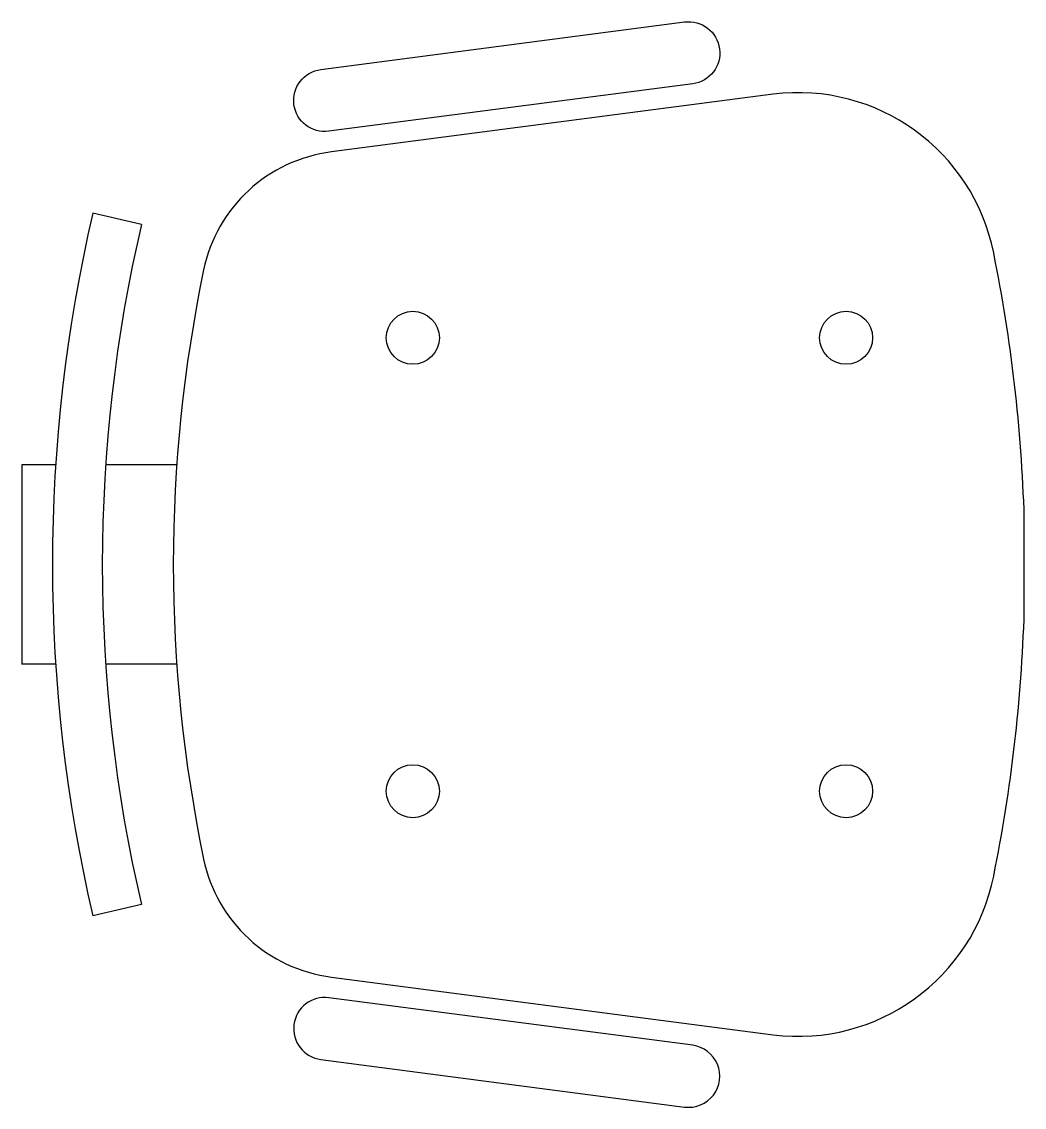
# Model space of a CAD drawing. Header units: millimetres. Extents: x -878.164 to -877.682, y 2735.408 to 2735.93.
import ezdxf

# ---------------------------------------------------------------- set-up
doc = ezdxf.new("R2010")
doc.units = ezdxf.units.MM
doc.header["$LTSCALE"] = 10
doc.layers.add('Móveis_cadeiras', color=2, linetype='Continuous')

msp = doc.modelspace()

# ---------------------------------------------------------------- linework, layer by layer
at = {"layer": 'Móveis_cadeiras'}
for p, q in [((-878.10687, 2735.83257), (-878.13024, 2735.83802)), ((-878.13024, 2735.83802), (-878.13024, 2735.83802)), ((-878.14816, 2735.71696), (-878.16448, 2735.71696)), ((-878.16448, 2735.71696), (-878.16448, 2735.62096)), ((-878.08989, 2735.71696), (-878.1241, 2735.71696)), ((-878.14816, 2735.62096), (-878.16448, 2735.62096)), ((-878.08989, 2735.62096), (-878.1241, 2735.62096)), ((-878.10687, 2735.50536), (-878.13024, 2735.4999)), ((-878.13024, 2735.4999), (-878.13024, 2735.4999))]:
    msp.add_line(p, q, dxfattribs=at)
for points in [[(-878.0167, 2735.8774, -1), (-878.02058, 2735.90714), (-877.84559, 2735.93001, -1), (-877.8417, 2735.90026)], [(-877.80292, 2735.44268, 0.392623), (-877.6969, 2735.519, 0.041849), (-877.68218, 2735.64649), (-877.68218, 2735.69144, 0.041849), (-877.6969, 2735.81893, 0.392623), (-877.80292, 2735.89524), (-878.0154, 2735.86748, 0.320703), (-878.07696, 2735.8107, 0.1029), (-878.07696, 2735.52723, 0.320703), (-878.0154, 2735.47044)], [(-878.0167, 2735.46053, 1), (-878.02058, 2735.43078), (-877.84559, 2735.40792, 1), (-877.8417, 2735.43766)]]:
    msp.add_lwpolyline(points, format="xyb", close=True, dxfattribs=at)
at = {"layer": 'Móveis_cadeiras', "color": 1}
for centre in [(-877.97633, 2735.77804), (-877.76789, 2735.77804), (-877.97633, 2735.55988), (-877.76789, 2735.55988)]:
    msp.add_circle(centre, 0.01276, dxfattribs=at)
at = {"layer": 'Móveis_cadeiras'}
for radius in [0.744, 0.72]:
    msp.add_arc((-877.40571, 2735.66896), radius, 166.86598, 193.13402, dxfattribs=at)

doc.saveas('drawing.dxf')
